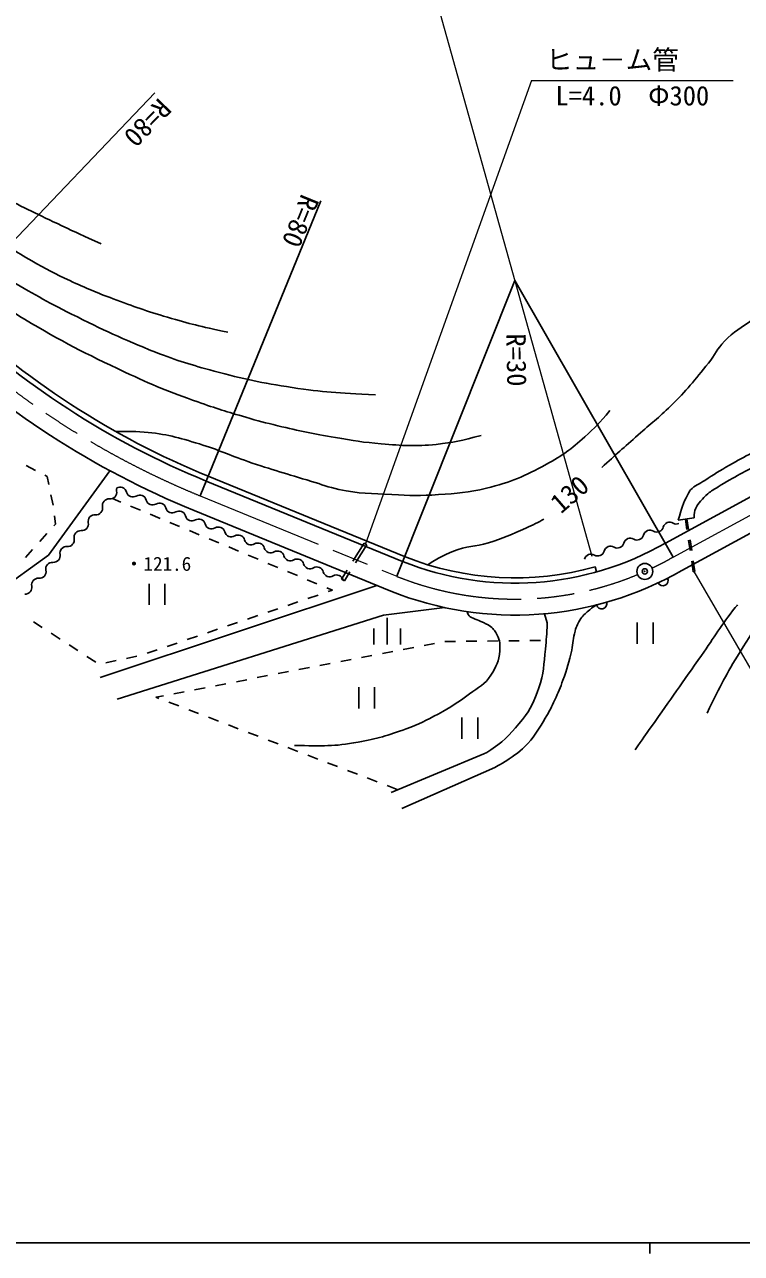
# Model space of a CAD drawing. Units: millimetres, scale not verified. Extents: x 40000 to 680000, y 20000 to 380000.
# Drawn here: x 109147 to 176627, y 204000 to 319656 of the extents above; entities that cross this region are included whole.
import ezdxf
from ezdxf.enums import TextEntityAlignment as Align

# ---------------------------------------------------------------- set-up
doc = ezdxf.new("R2010")
doc.units = ezdxf.units.MM
doc.header["$LTSCALE"] = 1000
doc.header["$PDMODE"] = 32
doc.header["$PDSIZE"] = 500
doc.linetypes.add('CHAIN', pattern=[18.5, 12, -1.5, 3.5, -1.5])
for name, color, linetype, lineweight in [('M-BGD', 7, 'Continuous', 25), ('M-BMK', 2, 'CHAIN', 13), ('M-BMK-SRVR', 3, 'Continuous', 25), ('M-STR-HTXT', 7, 'Continuous', 13), ('M-TTL-BAND', 7, 'Continuous', 25)]:
    doc.layers.add(name, color=color, linetype=linetype, lineweight=lineweight)
doc.styles.add('ＭＳ ゴシック', font='')
doc.styles.get('ＭＳ ゴシック').set_extended_font_data('MS Gothic')

msp = doc.modelspace()

# ---------------------------------------------------------------- linework, layer by layer
at = {"layer": 'M-BGD'}
for p, q in [((100653, 291549), (121398, 313221)), ((125664, 275303), (137030, 303067)), ((144174, 267726), (155308, 295583)), ((170208, 269545), (155308, 295583)), ((109290, 278170), (110174, 277702)), ((117179, 277665), (111389, 269725)), ((111058, 277235), (111264, 277126)), ((111264, 277126), (111424, 276376)), ((126233, 276691), (144736, 269116)), ((126422, 277154), (144923, 269580)), ((169477, 270855), (180030, 276600)), ((111633, 275398), (111841, 274420)), ((118207, 274715), (117412, 275046)), ((120053, 273946), (119130, 274331)), ((111961, 273427), (112053, 272646)), ((121900, 273177), (120976, 273562)), ((125096, 273915), (143611, 266335)), ((170685, 273008), (172168, 273231)), ((171025, 268282), (181465, 273965)), ((171501, 272120), (171352, 273109)), ((171649, 272142), (171501, 273131)), ((112053, 272646), (111911, 272487)), ((123746, 272409), (122823, 272793)), ((125592, 271640), (124669, 272024)), ((111243, 271742), (110576, 270998)), ((127439, 270871), (126515, 271255)), ((140053, 269166), (141106, 270853)), ((140308, 269007), (141360, 270694)), ((141106, 270853), (141360, 270694)), ((171798, 270142), (171649, 271131)), ((171946, 270164), (171797, 271153)), ((111389, 269725), (103821, 264250)), ((109908, 270253), (109241, 269508)), ((129285, 270102), (128362, 270487)), ((131131, 269333), (130208, 269718)), ((132978, 268565), (132054, 268949)), ((162994, 268139), (162859, 268621)), ((172094, 268164), (171946, 269153)), ((172243, 268186), (172094, 269175)), ((134824, 267796), (133901, 268180)), ((136670, 267027), (135747, 267411)), ((138995, 267469), (139524, 268317)), ((139250, 267310), (138995, 267469)), ((139250, 267310), (139779, 268158)), ((172243, 268186), (172094, 268164)), ((142293, 266875), (116252, 258209)), ((120860, 267028), (120860, 265028)), ((122360, 267028), (122360, 265028)), ((138123, 266422), (137593, 266643)), ((137719, 266285), (138123, 266422)), ((133933, 264995), (134880, 265318)), ((135826, 265640), (136773, 265962)), ((117856, 256173), (142936, 264072)), ((130147, 263706), (131093, 264028)), ((132040, 264350), (132986, 264673)), ((142936, 264072), (148705, 264783)), ((143275, 261317), (143275, 263817)), ((158105, 264208), (158344, 263358)), ((109977, 263454), (110817, 262911)), ((126360, 262416), (127307, 262739)), ((128253, 263061), (129200, 263383)), ((142025, 261317), (142025, 262817)), ((144525, 261317), (144525, 262817)), ((166817, 263370), (166817, 261370)), ((168317, 263370), (168317, 261370)), ((111656, 262367), (112496, 261824)), ((122574, 261127), (123520, 261449)), ((124467, 261772), (125413, 262094)), ((147738, 261418), (146756, 261228)), ((149721, 261608), (148721, 261599)), ((151721, 261626), (150721, 261617)), ((153721, 261644), (152721, 261635)), ((155720, 261662), (154721, 261653)), ((157720, 261680), (156720, 261671)), ((113335, 261280), (114174, 260737)), ((120680, 260482), (121627, 260804)), ((141847, 260279), (140865, 260089)), ((143811, 260659), (142829, 260469)), ((145774, 261038), (144793, 260848)), ((115014, 260193), (115853, 259650)), ((116784, 259595), (117764, 259797)), ((118743, 259999), (119722, 260202)), ((135956, 259139), (134975, 258950)), ((137920, 259519), (136938, 259329)), ((139884, 259899), (138902, 259709)), ((130066, 258000), (129084, 257810)), ((132029, 258380), (131047, 258190)), ((133993, 258760), (133011, 258570)), ((124175, 256861), (123193, 256671)), ((126138, 257240), (125157, 257051)), ((128102, 257620), (127120, 257430)), ((140598, 257293), (140598, 255293)), ((142098, 257293), (142098, 255293)), ((122211, 256481), (121518, 256347)), ((121518, 256347), (121793, 256242)), ((122727, 255885), (123661, 255528)), ((124595, 255171), (125529, 254815)), ((126463, 254458), (127398, 254101)), ((128332, 253744), (129266, 253387)), ((150321, 254440), (150321, 252440)), ((151821, 254440), (151821, 252440)), ((130200, 253030), (131134, 252673)), ((132068, 252317), (133003, 251960)), ((133937, 251603), (134871, 251246)), ((143659, 247391), (152388, 251011)), ((135805, 250889), (136739, 250532)), ((137673, 250176), (138608, 249819)), ((139542, 249462), (140476, 249105)), ((141410, 248748), (142344, 248391)), ((153401, 249738), (144671, 245864)), ((143278, 248035), (144213, 247678))]:
    msp.add_line(p, q, dxfattribs=at)
for centre, radius, start, end in [((155973, 349340), 78500, 226.24625, 247.73734), ((155973, 349340), 78000, 226.2446, 247.73734), ((155973, 349340), 81500, 226.25581, 247.73734), ((117198, 275633), 625, 265.13385, 11.39406), ((118423, 275880), 625, 164.83151, 191.39406), ((118133, 275502), 625, 14.78189, 120.01705), ((119341, 275821), 625, 194.78189, 301.04209), ((119986, 274750), 625, 14.78189, 121.04209), ((115866, 274141), 625, 265.13385, 11.39406), ((117092, 274388), 625, 85.13385, 191.39406), ((121194, 275069), 625, 194.78189, 301.04209), ((121839, 273998), 625, 14.78189, 121.04209), ((123048, 274317), 625, 194.78189, 301.04209), ((115760, 272895), 625, 85.13385, 191.39406), ((123692, 273246), 625, 14.78189, 121.04209), ((124901, 273565), 625, 194.78189, 301.04209), ((125545, 272494), 625, 14.78189, 121.04209), ((114429, 271403), 625, 85.13385, 191.39406), ((114535, 272648), 625, 265.13385, 11.39406), ((126754, 272813), 625, 194.78189, 301.04209), ((127399, 271742), 625, 14.78189, 121.04209), ((128607, 272061), 625, 194.78189, 301.04209), ((168019, 271449), 625, 58.96004, 165.22024), ((168663, 272520), 625, 238.96004, 345.22024), ((169872, 272201), 625, 58.96004, 165.22024), ((170516, 273272), 625, 238.96004, 290.301), ((113204, 271156), 625, 265.13385, 11.39406), ((129252, 270990), 625, 14.78189, 121.04209), ((130460, 271309), 625, 194.78189, 301.04209), ((131105, 270238), 625, 14.78189, 121.04209), ((155308, 295583), 28500, 248.22626, 299.81133), ((164957, 271015), 625, 238.96004, 345.22024), ((166165, 270697), 625, 58.96004, 165.22024), ((166810, 271768), 625, 238.96004, 345.22024), ((111872, 269663), 625, 265.13385, 11.39406), ((113098, 269910), 625, 85.13385, 191.39406), ((132314, 270557), 625, 194.78189, 301.04209), ((132958, 269486), 625, 14.78189, 121.04209), ((134167, 269805), 625, 194.78189, 301.04209), ((155308, 295583), 28000, 248.2306, 285.64633), ((162459, 269192), 625, 58.96004, 165.22024), ((163104, 270263), 625, 238.96004, 345.22024), ((164312, 269944), 625, 58.96004, 165.22024), ((111766, 268418), 625, 85.13385, 191.39406), ((134811, 268734), 625, 14.78189, 121.04209), ((136020, 269053), 625, 194.78189, 301.04209), ((136665, 267982), 625, 14.78189, 121.04209), ((110435, 266925), 625, 85.13385, 191.39406), ((110541, 268171), 625, 265.13385, 11.39406), ((137873, 268301), 625, 194.78189, 301.04209), ((138518, 267230), 625, 14.78189, 121.04209), ((155308, 295583), 31500, 248.20239, 299.92827), ((169231, 267331), 500, 206.23446, 26.23446), ((109209, 266679), 625, 265.13385, 11.39406), ((163460, 265160), 500, 194.99981, 14.99981)]:
    msp.add_arc(centre, radius, start, end, dxfattribs=at)
for points, knots in [([(116349, 299018), (114550, 299834), (114088, 300049), (112646, 300726), (110411, 301775), (109172, 302391), (106959, 303487), (105211, 304352), (104241, 304854), (102498, 305730), (100715, 306627), (99687, 307073), (97933, 308026), (96138, 309003), (95140, 309567), (93402, 310642), (92278, 311338), (91672, 311765), (90562, 312484), (88392, 313890), (85537, 315727), (85000, 316073)], [0, 0, 0, 0, 1, 1, 1, 2, 2, 2, 3, 3, 3, 4, 4, 4, 5, 5, 5, 6, 6, 6, 7, 7, 7, 7]), ([(84216, 314586), (84715, 313993), (85556, 312994), (86528, 312085), (87479, 311197), (88049, 310731), (89116, 309987), (90169, 309252), (90813, 308922), (91933, 308295), (93006, 307694), (93664, 307465), (94735, 306862), (96303, 305980), (97162, 305452), (98687, 304497), (99417, 304041), (99817, 303771), (100540, 303306), (101703, 302559), (102354, 302140), (103516, 301393), (104451, 300792), (104972, 300449), (105911, 299854), (107433, 298890), (108266, 298317), (109826, 297417), (111194, 296628), (111986, 296229), (113416, 295560), (114979, 294829), (115872, 294453), (117486, 293844), (119457, 293100), (120574, 292711), (122594, 292110), (124783, 291459), (125555, 291295), (128267, 290692)], [0, 0, 0, 0, 1, 1, 1, 2, 2, 2, 3, 3, 3, 4, 4, 4, 5, 5, 5, 6, 6, 6, 7, 7, 7, 8, 8, 8, 9, 9, 9, 10, 10, 10, 11, 11, 11, 12, 12, 12, 13, 13, 13, 13]), ([(142172, 284818), (138482, 284995), (137374, 285040), (134337, 285498), (131436, 285935), (129818, 286277), (126987, 287045), (124799, 287640), (123570, 287992), (121463, 288829), (118315, 290078), (116594, 290894), (113567, 292413), (111161, 293621), (109855, 294379), (107523, 295723), (105656, 296800), (104637, 297451), (102822, 298613), (101255, 299616), (100384, 300189), (98859, 301253), (96974, 302568), (95930, 303322), (94089, 304698), (92716, 305724), (91990, 306355), (90610, 307372), (89119, 308472), (88238, 309024), (86723, 310090), (85333, 311069), (83690, 312234), (83170, 312603)], [0, 0, 0, 0, 1, 1, 1, 2, 2, 2, 3, 3, 3, 4, 4, 4, 5, 5, 5, 6, 6, 6, 7, 7, 7, 8, 8, 8, 9, 9, 9, 10, 10, 10, 11, 11, 11, 11]), ([(163480, 277978), (164791, 279188), (165571, 279840), (166914, 281036), (168106, 282099), (168824, 282640), (169966, 283757), (171470, 285226), (172203, 286160), (173530, 287791), (174157, 288560), (174320, 289144), (175020, 289848), (175932, 290765), (176589, 291121), (177650, 291861), (179218, 292955), (180093, 293624), (181853, 294371), (184894, 295662), (186859, 295610), (190021, 296564), (192235, 297232), (193448, 297693), (195618, 298490), (197572, 299208), (198648, 299663), (200590, 300414), (202665, 301217), (203313, 301468), (205904, 302471)], [0, 0, 0, 0, 1, 1, 1, 2, 2, 2, 3, 3, 3, 4, 4, 4, 5, 5, 5, 6, 6, 6, 7, 7, 7, 8, 8, 8, 9, 9, 9, 10, 10, 10, 10]), ([(152120, 280983), (150216, 280475), (149570, 280329), (147900, 280148), (145892, 279929), (144742, 280033), (142729, 280198), (141030, 280337), (140084, 280495), (138406, 280793), (136274, 281172), (135081, 281398), (132976, 281903), (131797, 282185), (131139, 282355), (129975, 282695), (128199, 283214), (127208, 283520), (125464, 284137), (122727, 285105), (121213, 285718), (118586, 286955), (114814, 288733), (112713, 289779), (109136, 291923), (107684, 292793), (106925, 293368), (105513, 294302), (103874, 295385), (102959, 295997), (101322, 297083), (100210, 297821), (99591, 298240), (98475, 298972), (97270, 299763), (96753, 300568), (95366, 300962), (94969, 301075), (94700, 301096), (94311, 300959), (94111, 300889), (94221, 300957), (93828, 300712)], [0, 0, 0, 0, 1, 1, 1, 2, 2, 2, 3, 3, 3, 4, 4, 4, 5, 5, 5, 6, 6, 6, 7, 7, 7, 8, 8, 8, 9, 9, 9, 10, 10, 10, 11, 11, 11, 12, 12, 12, 13, 13, 13, 14, 14, 14, 14]), ([(170685, 273008), (171029, 274148), (171081, 274556), (171581, 275434), (171676, 275601), (171698, 275721), (171836, 275856), (172284, 276299), (172646, 276413), (173175, 276756), (174069, 277335), (174575, 277652), (175499, 278180), (176336, 278659), (176808, 278923), (177665, 279366), (178866, 279985), (179598, 280214), (180784, 280859), (182744, 281926), (183743, 282693), (185640, 283868), (186774, 284571), (187393, 284991), (188543, 285667), (191046, 287139), (192390, 288078), (194999, 289352), (196486, 290079), (197342, 290444), (198885, 291044), (200430, 291645), (201302, 291983), (202903, 292414), (206114, 293280), (207937, 293752), (211239, 294152), (213967, 294483), (215515, 294540), (218263, 294541), (220666, 294543), (222015, 294398), (224399, 294099), (226253, 293867), (227292, 293691), (229110, 293256), (231207, 292755), (232377, 292429), (234411, 291713), (236420, 291005), (237438, 290328), (239447, 289620), (241173, 289012), (242169, 288737), (243962, 288372), (246658, 287823), (248218, 287799), (250958, 287560), (253232, 287362), (254514, 287333), (256796, 287336), (260662, 287342), (262828, 287558), (266677, 287923), (269118, 288155), (270447, 288576), (272875, 288922), (277166, 289532), (279579, 289807), (283884, 290311), (288894, 290898), (291688, 291408), (296725, 291683), (300416, 291885), (302498, 292007), (306189, 291804), (310621, 291561), (313126, 291439), (317495, 290651), (320746, 290065), (322460, 289265), (325673, 288497), (328217, 287890), (329630, 287446), (332223, 287106), (336406, 286557), (338804, 286734), (343020, 286871), (346185, 286974), (347922, 287555), (351086, 287700), (354182, 287842), (355927, 287643), (359014, 287368), (360977, 287193), (362047, 286812), (364014, 286692), (366117, 286565), (367357, 286477), (369400, 286992), (370883, 287366), (371688, 287779), (372950, 288641), (374097, 289424), (374516, 289861), (375580, 291035)], [0, 0, 0, 0, 1, 1, 1, 2, 2, 2, 3, 3, 3, 4, 4, 4, 5, 5, 5, 6, 6, 6, 7, 7, 7, 8, 8, 8, 9, 9, 9, 10, 10, 10, 11, 11, 11, 12, 12, 12, 13, 13, 13, 14, 14, 14, 15, 15, 15, 16, 16, 16, 17, 17, 17, 18, 18, 18, 19, 19, 19, 20, 20, 20, 21, 21, 21, 22, 22, 22, 23, 23, 23, 24, 24, 24, 25, 25, 25, 26, 26, 26, 27, 27, 27, 28, 28, 28, 29, 29, 29, 30, 30, 30, 31, 31, 31, 32, 32, 32, 33, 33, 33, 34, 34, 34, 35, 35, 35, 35]), ([(376311, 290663), (375075, 289047), (374473, 288308), (372879, 287335), (371154, 286283), (369918, 286177), (367926, 285840), (366031, 285520), (364927, 285571), (363009, 285685), (361443, 285778), (360586, 286036), (359027, 286205), (356354, 286494), (354850, 286628), (352164, 286711), (350672, 286757), (349829, 286760), (348345, 286602), (346794, 286438), (345969, 286048), (344419, 285882), (341475, 285567), (339799, 285603), (336842, 285722), (333376, 285862), (331412, 285986), (328012, 286672), (325822, 287115), (324705, 287781), (322547, 288360), (320968, 288783), (320080, 289033), (318465, 289291), (315875, 289704), (314405, 289829), (311787, 289984), (306118, 290320), (302928, 290595), (297253, 290386), (290934, 290153), (287405, 289692), (281139, 288849), (277357, 288340), (275282, 287775), (271504, 287232), (269035, 286877), (267650, 286650), (265161, 286482), (261512, 286235), (259461, 286127), (255803, 286139), (253388, 286147), (252035, 286213), (249624, 286357), (247221, 286501), (245849, 286468), (243489, 286939), (241486, 287339), (240405, 287764), (238494, 288487), (236608, 289201), (235680, 289921), (233776, 290584), (231196, 291482), (229711, 291917), (227021, 292388), (223742, 292962), (221871, 293168), (218543, 293253), (215118, 293342), (213162, 293420), (209780, 292871), (206574, 292350), (204827, 291737), (201766, 290652), (199111, 289711), (197670, 289046), (195129, 287830), (192952, 286788), (191754, 286156), (189656, 284962), (187888, 283956), (186990, 283239), (185234, 282212), (182646, 280698), (181150, 279929), (178536, 278459), (176939, 277560), (176006, 277122), (174450, 276153), (174054, 275907), (173803, 275805), (173456, 275494), (173173, 275240), (173021, 275087), (172780, 274792), (172588, 274557), (172464, 274429), (172339, 274153), (172187, 273820), (172189, 273635), (172168, 273231)], [0, 0, 0, 0, 1, 1, 1, 2, 2, 2, 3, 3, 3, 4, 4, 4, 5, 5, 5, 6, 6, 6, 7, 7, 7, 8, 8, 8, 9, 9, 9, 10, 10, 10, 11, 11, 11, 12, 12, 12, 13, 13, 13, 14, 14, 14, 15, 15, 15, 16, 16, 16, 17, 17, 17, 18, 18, 18, 19, 19, 19, 20, 20, 20, 21, 21, 21, 22, 22, 22, 23, 23, 23, 24, 24, 24, 25, 25, 25, 26, 26, 26, 27, 27, 27, 28, 28, 28, 29, 29, 29, 30, 30, 30, 31, 31, 31, 32, 32, 32, 33, 33, 33, 34, 34, 34, 34]), ([(173394, 254855), (174732, 257610), (175161, 258436), (176496, 260614), (178100, 263232), (179140, 264622), (181098, 266986), (182331, 268474), (183058, 269283), (184442, 270630), (186196, 272337), (187206, 273275), (189128, 274789), (191213, 276431), (192485, 277215), (194709, 278663), (196571, 279874), (197633, 280528), (199584, 281589), (200859, 282282), (201561, 282713), (202915, 283235), (204843, 283978), (205945, 284382), (207969, 284797), (209842, 285181), (210918, 285326), (212830, 285381), (214620, 285432), (215636, 285412), (217410, 285160), (220022, 284790), (221470, 284443), (224016, 283750), (225679, 283297), (226589, 282968), (228227, 282434), (230403, 281725), (231635, 281364), (233781, 280567), (235819, 279811), (236937, 279322), (238924, 278440), (239950, 277985), (240517, 277712), (241520, 277209), (242596, 276669), (243199, 276366), (244258, 275793), (244999, 275391), (245379, 275097), (246143, 274740), (247711, 274008), (248648, 273712), (250318, 273260), (251791, 272861), (252664, 272831), (254184, 272706), (255980, 272557), (256995, 272648), (258796, 272614), (260713, 272578), (261791, 272653), (263705, 272527), (264824, 272453), (265442, 272304), (266561, 272224), (267965, 272124), (268756, 272155), (270163, 272110), (271995, 272052), (273028, 272113), (274854, 271958), (276569, 271812), (277528, 271684), (279220, 271371), (280692, 271099), (281519, 270939), (282955, 270517), (284991, 269918), (286133, 269567), (288098, 268768), (289269, 268291), (289903, 267973), (291048, 267436), (292765, 266631), (293599, 265850), (295423, 265328), (297124, 264842), (298159, 264943), (299922, 264797), (300949, 264712), (301529, 264741), (302558, 264688), (304064, 264611), (304908, 264562), (306413, 264456), (308244, 264328), (309268, 264239), (311094, 264057), (313444, 263824), (314760, 263675), (317100, 263356), (319775, 262990), (321262, 262702), (323931, 262294), (325795, 262010), (326831, 261788), (328705, 261583), (331010, 261331), (332314, 261274), (334632, 261274), (336418, 261274), (337412, 261477), (339197, 261553), (341047, 261630), (342090, 261519), (343936, 261666), (346209, 261846), (347469, 262092), (349720, 262454), (351856, 262797), (353016, 263224), (355166, 263467), (357032, 263677), (358096, 263801), (359969, 263671), (362028, 263529), (363145, 263136), (365190, 262860), (366715, 262654), (367567, 262446), (369106, 262418), (370730, 262388), (371650, 262497), (373247, 262792), (374932, 263103), (375828, 263509), (377431, 264115), (378284, 264438), (378684, 264815), (379554, 265091), (380739, 265467), (381425, 265759), (382668, 265749), (384136, 265738), (385003, 265455), (386291, 264752), (387585, 264046), (388342, 263574), (389255, 262418), (389613, 261964), (389772, 261774), (390090, 261197)], [0, 0, 0, 0, 1, 1, 1, 2, 2, 2, 3, 3, 3, 4, 4, 4, 5, 5, 5, 6, 6, 6, 7, 7, 7, 8, 8, 8, 9, 9, 9, 10, 10, 10, 11, 11, 11, 12, 12, 12, 13, 13, 13, 14, 14, 14, 15, 15, 15, 16, 16, 16, 17, 17, 17, 18, 18, 18, 19, 19, 19, 20, 20, 20, 21, 21, 21, 22, 22, 22, 23, 23, 23, 24, 24, 24, 25, 25, 25, 26, 26, 26, 27, 27, 27, 28, 28, 28, 29, 29, 29, 30, 30, 30, 31, 31, 31, 32, 32, 32, 33, 33, 33, 34, 34, 34, 35, 35, 35, 36, 36, 36, 37, 37, 37, 38, 38, 38, 39, 39, 39, 40, 40, 40, 41, 41, 41, 42, 42, 42, 43, 43, 43, 44, 44, 44, 45, 45, 45, 46, 46, 46, 47, 47, 47, 48, 48, 48, 49, 49, 49, 50, 50, 50, 51, 51, 51, 51]), ([(164233, 283325), (163217, 282119), (162865, 281740), (161872, 280843), (160595, 279689), (159801, 279101), (158289, 278277), (156195, 277136), (154930, 276598), (152616, 276018), (150892, 275586), (149879, 275538), (148106, 275415), (146400, 275296), (145435, 275317), (143727, 275415), (141772, 275528), (140652, 275491), (138738, 275907), (137708, 276131), (137156, 276357), (136148, 276664), (133805, 277379), (132480, 277741), (130163, 278536), (128373, 279149), (127420, 279638), (125609, 280185), (123616, 280787), (122472, 281134), (120397, 281298), (119354, 281381), (118286, 281369), (117720, 281364)], [0, 0, 0, 0, 1, 1, 1, 2, 2, 2, 3, 3, 3, 4, 4, 4, 5, 5, 5, 6, 6, 6, 7, 7, 7, 8, 8, 8, 9, 9, 9, 10, 10, 10, 11, 11, 11, 11]), ([(147076, 268821), (147574, 269129), (148519, 269712), (149526, 270105), (150753, 270585), (151550, 270496), (152808, 270888), (154213, 271325), (154979, 271646), (156318, 272257), (157005, 272571), (157521, 272813), (158037, 273107)], [0, 0, 0, 0, 1, 1, 1, 2, 2, 2, 3, 3, 3, 4, 4, 4, 4]), ([(162977, 265031), (162830, 264937), (162575, 264776), (162345, 264577), (161997, 264278), (161788, 264114), (161519, 263742), (161221, 263331), (161107, 263055), (160964, 262568), (160765, 261889), (160810, 261473), (160650, 260785), (160388, 259661), (160219, 259034), (159829, 257949), (159566, 257215), (159395, 256812), (159065, 256106), (158743, 255418), (158557, 255032), (158164, 254383), (157580, 253418), (157287, 252838), (156528, 252005), (155829, 251237), (155329, 250899), (154450, 250345), (154050, 250093), (153902, 249997), (153401, 249738)], [0, 0, 0, 0, 1, 1, 1, 2, 2, 2, 3, 3, 3, 4, 4, 4, 5, 5, 5, 6, 6, 6, 7, 7, 7, 8, 8, 8, 9, 9, 9, 10, 10, 10, 10]), ([(176267, 265058), (176193, 264967), (176118, 264874), (176042, 264779), (174696, 263104), (174111, 262039), (172873, 260282), (171032, 257670), (170001, 256207), (168160, 253596), (167556, 252738), (167367, 252470), (166613, 251400)], [0, 0, 0, 0, 1, 1, 1, 2, 2, 2, 3, 3, 3, 4, 4, 4, 4]), ([(150815, 264405), (150822, 264362), (150843, 264235), (150893, 264139), (151001, 263935), (151168, 263900), (151372, 263790), (151646, 263642), (151828, 263618), (152109, 263485), (152471, 263313), (152691, 263237), (153006, 262991), (153322, 262746), (153475, 262555), (153649, 262195), (153905, 261666), (153914, 261295), (153876, 260708), (153816, 259762), (153534, 259239), (153041, 258430), (152498, 257540), (151864, 257301), (151032, 256672), (149937, 255845), (149290, 255413), (148079, 254767), (146935, 254156), (146281, 253824), (145065, 253371), (143344, 252731), (142340, 252451), (140534, 252119), (138229, 251696), (137280, 251763), (134542, 251814)], [0, 0, 0, 0, 1, 1, 1, 2, 2, 2, 3, 3, 3, 4, 4, 4, 5, 5, 5, 6, 6, 6, 7, 7, 7, 8, 8, 8, 9, 9, 9, 10, 10, 10, 11, 11, 11, 12, 12, 12, 12]), ([(158344, 263358), (158297, 262183), (158270, 261845), (158169, 260880), (158018, 259438), (158048, 258583), (157554, 257221), (157111, 255997), (156845, 255270), (156023, 254262), (155064, 253086), (154503, 252396), (153246, 251546), (152919, 251325), (152796, 251228), (152388, 251011)], [0, 0, 0, 0, 1, 1, 1, 2, 2, 2, 3, 3, 3, 4, 4, 4, 5, 5, 5, 5])]:
    msp.add_open_spline(points, degree=3, knots=knots, dxfattribs=at)
at = {"layer": 'M-BMK'}
for p, q in [((170208, 269545), (195679, 283410)), ((125664, 275303), (144174, 267726))]:
    msp.add_line(p, q, dxfattribs=at)
for centre, radius, start, end in [((155973, 349340), 80000, 226.25109, 247.73734), ((155308, 295583), 30000, 295.48206, 299.77968), ((155308, 295583), 30000, 248.21388, 292.61719)]:
    msp.add_arc(centre, radius, start, end, dxfattribs=at)
at = {"layer": 'M-BMK-SRVR'}
msp.add_circle((167534, 268187), 750, dxfattribs=at)
msp.add_point((167534, 268187), dxfattribs=at)
at = {"layer": 'M-STR-HTXT'}
for p, q in [((162590, 269584), (147620, 323034)), ((156858, 314378), (141233, 270774)), ((156858, 314378), (175858, 314378)), ((191837, 234369), (172169, 268175))]:
    msp.add_line(p, q, dxfattribs=at)
at = {"layer": 'M-TTL-BAND'}
for p, q in [((40000, 205000), (579000, 205000)), ((168000, 205000), (168000, 204000))]:
    msp.add_line(p, q, dxfattribs=at)

# ---------------------------------------------------------------- texts
at = {"layer": 'M-BGD', "style": 'ＭＳ ゴシック'}
for rotation, p in [(226.251, (121398, 313221)), (247.737, (134716, 304014))]:
    msp.add_text('R=80', height=1833, rotation=rotation, dxfattribs=at).set_placement(p, align=Align.BOTTOM_LEFT)
msp.add_text('\u3000\u3000R=30', height=1833, rotation=271.132, dxfattribs=at).set_placement((155308, 295583), align=Align.MIDDLE_LEFT)
for s, height, rotation, p in [('130', 1833, 41.004, (160445, 275466)), ('・121.6', 1320, 359.985, (121689, 268904))]:
    msp.add_text(s, height=height, rotation=rotation, dxfattribs=at).set_placement(p, align=Align.MIDDLE_CENTER)
at = {"layer": 'M-STR-HTXT', "style": 'ＭＳ ゴシック'}
msp.add_text('ヒュ－ム管', height=1833, dxfattribs=at).set_placement((158233, 314878), align=Align.BOTTOM_LEFT)
msp.add_text('L=4.0\u3000Φ300', height=1833, dxfattribs=at).set_placement((166358, 313878), align=Align.TOP_CENTER)

doc.saveas('drawing.dxf')
